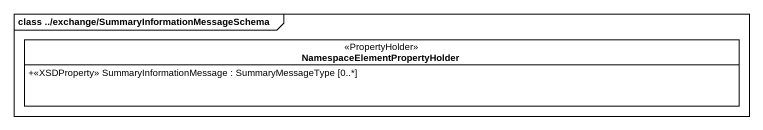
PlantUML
@startuml
mainframe class ../exchange/SummaryInformationMessageSchema
hide circle
hide empty members
skinparam classAttributeIconSize 0
class "NamespaceElementPropertyHolder" as NamespaceElementPropertyHold <<PropertyHolder>> {
  +<<XSDProperty>> SummaryInformationMessage : SummaryMessageType [0..*]
}
@enduml
